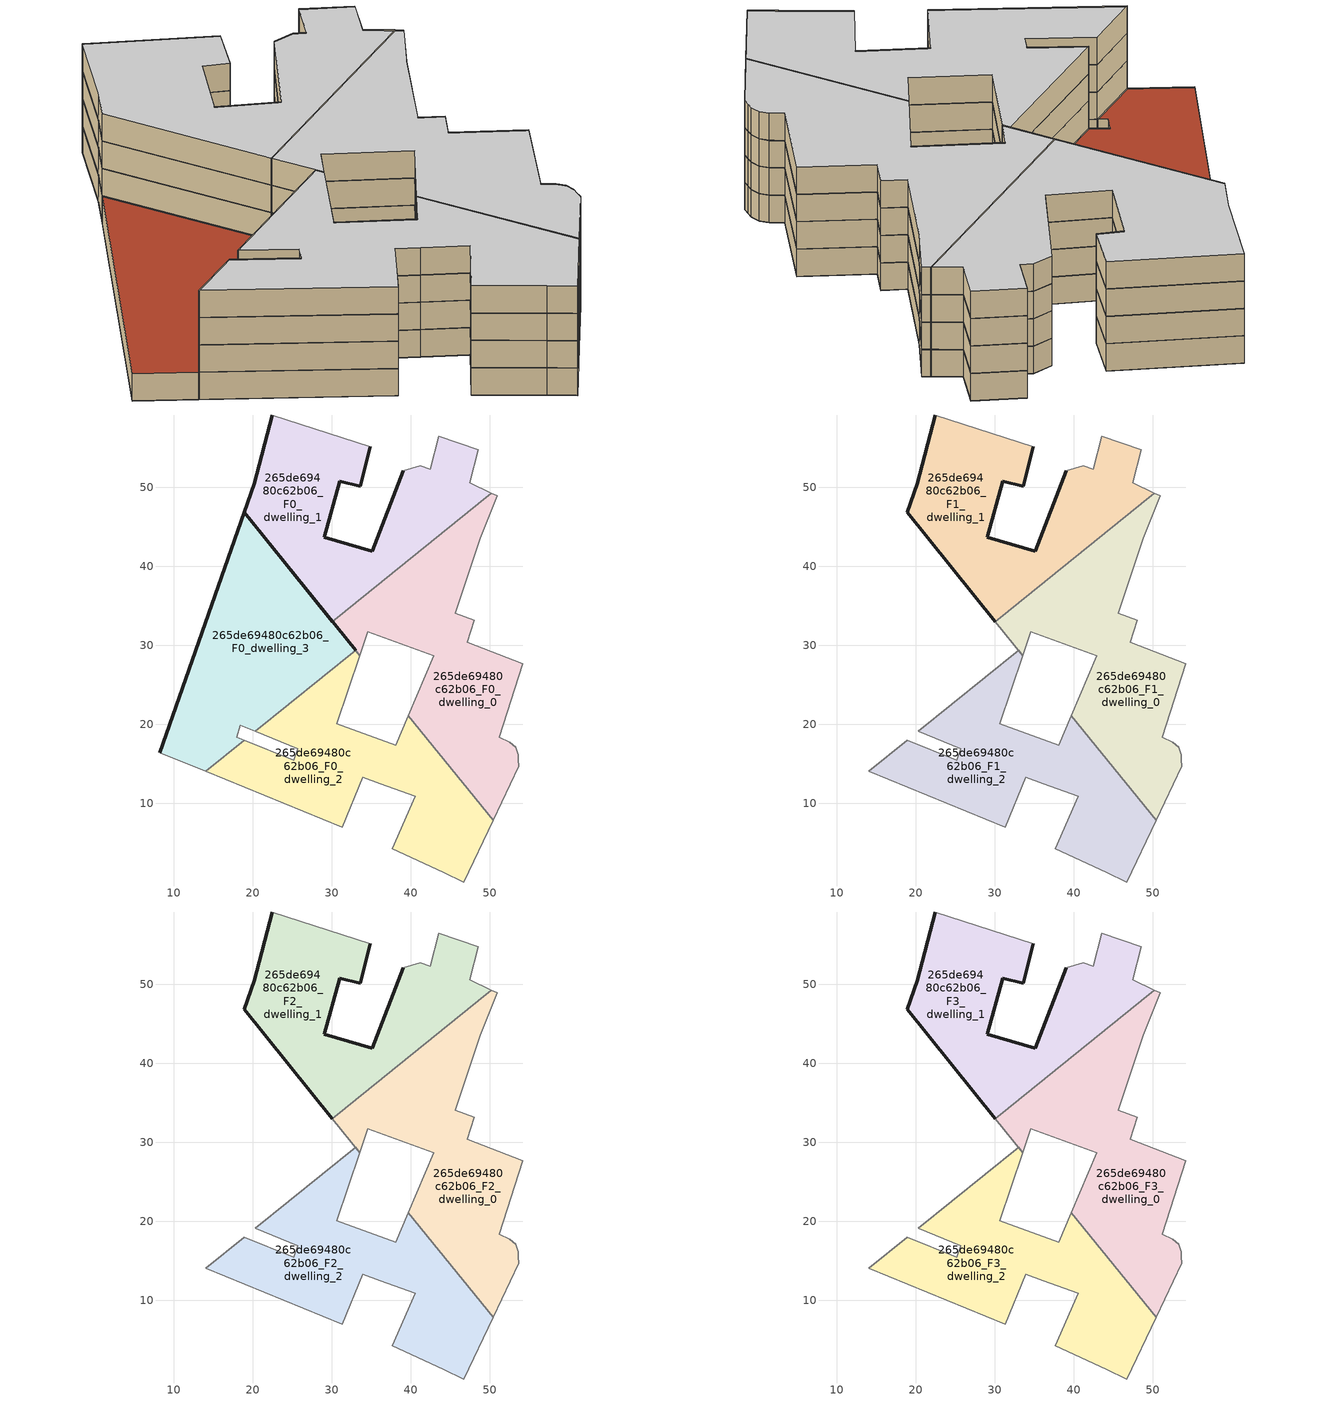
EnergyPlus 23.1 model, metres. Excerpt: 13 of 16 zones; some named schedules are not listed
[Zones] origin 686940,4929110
265de69480c62b06_F0_dwelling_0
 floor ground (EU_floor_Construction): 50.42,7.85 53.65,14.71 53.64,15.49 53.63,16.15 53.27,17.12 52.52,17.76 51.21,18.38 54.18,27.68 47.13,30.39 48.07,33.18 45.66,34.05 48.82,43.58 50.97,48.92 50.22,49.27 30.09,33 33.57,28.7 34.58,31.69 42.92,28.65 39.7,21.11 z0
 wall adiabatic (EU_wall_Construction): 39.7,21.11 42.92,28.65 34.58,31.69 33.57,28.7 30.09,33 / 50.22,49.27 50.97,48.92 48.82,43.58 45.66,34.05 48.07,33.18 47.13,30.39 54.18,27.68 51.21,18.38 52.52,17.76 53.27,17.12 53.63,16.15 53.64,15.49 53.65,14.71 50.42,7.85 z0:3
 wall to 265de69480c62b06_F0_dwelling_2 (EU_wall_Construction): 50.42,7.85 39.7,21.11 z0:3
 wall to 265de69480c62b06_F0_dwelling_1 (EU_wall_Construction): 30.09,33 50.22,49.27 z0:3
265de69480c62b06_F0_dwelling_1
 floor ground (EU_floor_Construction): 50.22,49.27 47.45,50.55 48.58,54.77 43.57,56.46 42.45,52.3 41.22,52.7 39.07,52.12 35.13,41.89 29.06,43.66 31.05,50.79 33.63,50.15 34.87,55.13 22.5,59.15 20.21,50.47 18.93,46.82 30.09,33 z0
 wall outside (EU_wall_Construction): 34.87,55.13 33.63,50.15 31.05,50.79 29.06,43.66 35.13,41.89 39.07,52.12 / 30.09,33 18.93,46.82 20.21,50.47 22.5,59.15 z0:3
 wall adiabatic (EU_wall_Construction): 22.5,59.15 34.87,55.13 / 39.07,52.12 41.22,52.7 42.45,52.3 43.57,56.46 48.58,54.77 47.45,50.55 50.22,49.27 z0:3
265de69480c62b06_F0_dwelling_2
 floor ground (EU_floor_Construction): 46.74,0.04 50.42,7.85 39.7,21.11 38.08,17.32 30.65,20.07 33.57,28.7 33.02,29.38 20.33,19.12 25.7,16.93 25.2,15.42 18.94,17.99 14.04,14.04 31.34,6.94 33.9,13.3 36.17,12.47 40.55,10.89 37.65,4.25 44.09,1.3 z0
 wall adiabatic (EU_wall_Construction): 18.94,17.99 25.2,15.42 25.7,16.93 20.33,19.12 / 33.02,29.38 33.57,28.7 30.65,20.07 38.08,17.32 39.7,21.11 / 50.42,7.85 46.74,0.04 44.09,1.3 37.65,4.25 40.55,10.89 36.17,12.47 33.9,13.3 31.34,6.94 14.04,14.04 z0:3
 wall to 265de69480c62b06_F0_dwelling_3 (EU_wall_Construction): 14.04,14.04 18.94,17.99 / 20.33,19.12 33.02,29.38 z0:3
265de69480c62b06_F0_dwelling_3
 floor ground (EU_floor_Construction): 20.33,19.12 33.02,29.38 18.93,46.82 8.24,16.42 14.04,14.04 18.94,17.99 18.01,18.38 18.44,19.89 z0
 wall outside (EU_wall_Construction): 8.24,16.42 18.93,46.82 33.02,29.38 z0:3
 wall adiabatic (EU_wall_Construction): 20.33,19.12 18.44,19.89 18.01,18.38 18.94,17.99 / 14.04,14.04 8.24,16.42 z0:3
 roof outside (EU_roof_Construction): 18.93,46.82 33.02,29.38 20.33,19.12 18.44,19.89 18.01,18.38 18.94,17.99 14.04,14.04 8.24,16.42 z3
265de69480c62b06_F1_dwelling_0
 floor to 265de69480c62b06_F0_dwelling_0 (EU_floor_Construction): 50.42,7.85 53.65,14.71 53.64,15.49 53.63,16.15 53.27,17.12 52.52,17.76 51.21,18.38 54.18,27.68 47.13,30.39 48.07,33.18 45.66,34.05 48.82,43.58 50.97,48.92 50.22,49.27 30.09,33 33.57,28.7 34.58,31.69 42.92,28.65 39.7,21.11 z3
 wall adiabatic (EU_wall_Construction): 39.7,21.11 42.92,28.65 34.58,31.69 33.57,28.7 30.09,33 / 50.22,49.27 50.97,48.92 48.82,43.58 45.66,34.05 48.07,33.18 47.13,30.39 54.18,27.68 51.21,18.38 52.52,17.76 53.27,17.12 53.63,16.15 53.64,15.49 53.65,14.71 50.42,7.85 z3:6
 wall to 265de69480c62b06_F1_dwelling_2 (EU_wall_Construction): 50.42,7.85 39.7,21.11 z3:6
 wall to 265de69480c62b06_F1_dwelling_1 (EU_wall_Construction): 30.09,33 50.22,49.27 z3:6
265de69480c62b06_F1_dwelling_1
 floor to 265de69480c62b06_F0_dwelling_1 (EU_floor_Construction): 50.22,49.27 47.45,50.55 48.58,54.77 43.57,56.46 42.45,52.3 41.22,52.7 39.07,52.12 35.13,41.89 29.06,43.66 31.05,50.79 33.63,50.15 34.87,55.13 22.5,59.15 20.21,50.47 18.93,46.82 30.09,33 z3
 wall outside (EU_wall_Construction): 34.87,55.13 33.63,50.15 31.05,50.79 29.06,43.66 35.13,41.89 39.07,52.12 / 30.09,33 18.93,46.82 20.21,50.47 22.5,59.15 z3:6
 wall adiabatic (EU_wall_Construction): 22.5,59.15 34.87,55.13 / 39.07,52.12 41.22,52.7 42.45,52.3 43.57,56.46 48.58,54.77 47.45,50.55 50.22,49.27 z3:6
265de69480c62b06_F1_dwelling_2
 floor to 265de69480c62b06_F0_dwelling_2 (EU_floor_Construction): 46.74,0.04 50.42,7.85 39.7,21.11 38.08,17.32 30.65,20.07 33.57,28.7 33.02,29.38 20.33,19.12 25.7,16.93 25.2,15.42 18.94,17.99 14.04,14.04 31.34,6.94 33.9,13.3 36.17,12.47 40.55,10.89 37.65,4.25 44.09,1.3 z3
 wall adiabatic (EU_wall_Construction): 50.42,7.85 46.74,0.04 44.09,1.3 37.65,4.25 40.55,10.89 36.17,12.47 33.9,13.3 31.34,6.94 14.04,14.04 18.94,17.99 25.2,15.42 25.7,16.93 20.33,19.12 33.02,29.38 33.57,28.7 30.65,20.07 38.08,17.32 39.7,21.11 z3:6
265de69480c62b06_F2_dwelling_0
 floor to 265de69480c62b06_F1_dwelling_0 (EU_floor_Construction): 50.42,7.85 53.65,14.71 53.64,15.49 53.63,16.15 53.27,17.12 52.52,17.76 51.21,18.38 54.18,27.68 47.13,30.39 48.07,33.18 45.66,34.05 48.82,43.58 50.97,48.92 50.22,49.27 30.09,33 33.57,28.7 34.58,31.69 42.92,28.65 39.7,21.11 z6
 wall adiabatic (EU_wall_Construction): 39.7,21.11 42.92,28.65 34.58,31.69 33.57,28.7 30.09,33 / 50.22,49.27 50.97,48.92 48.82,43.58 45.66,34.05 48.07,33.18 47.13,30.39 54.18,27.68 51.21,18.38 52.52,17.76 53.27,17.12 53.63,16.15 53.64,15.49 53.65,14.71 50.42,7.85 z6:9
 wall to 265de69480c62b06_F2_dwelling_2 (EU_wall_Construction): 50.42,7.85 39.7,21.11 z6:9
 wall to 265de69480c62b06_F2_dwelling_1 (EU_wall_Construction): 30.09,33 50.22,49.27 z6:9
265de69480c62b06_F2_dwelling_1
 floor to 265de69480c62b06_F1_dwelling_1 (EU_floor_Construction): 50.22,49.27 47.45,50.55 48.58,54.77 43.57,56.46 42.45,52.3 41.22,52.7 39.07,52.12 35.13,41.89 29.06,43.66 31.05,50.79 33.63,50.15 34.87,55.13 22.5,59.15 20.21,50.47 18.93,46.82 30.09,33 z6
 wall outside (EU_wall_Construction): 34.87,55.13 33.63,50.15 31.05,50.79 29.06,43.66 35.13,41.89 39.07,52.12 / 30.09,33 18.93,46.82 20.21,50.47 22.5,59.15 z6:9
 wall adiabatic (EU_wall_Construction): 22.5,59.15 34.87,55.13 / 39.07,52.12 41.22,52.7 42.45,52.3 43.57,56.46 48.58,54.77 47.45,50.55 50.22,49.27 z6:9
265de69480c62b06_F2_dwelling_2
 floor to 265de69480c62b06_F1_dwelling_2 (EU_floor_Construction): 46.74,0.04 50.42,7.85 39.7,21.11 38.08,17.32 30.65,20.07 33.57,28.7 33.02,29.38 20.33,19.12 25.7,16.93 25.2,15.42 18.94,17.99 14.04,14.04 31.34,6.94 33.9,13.3 36.17,12.47 40.55,10.89 37.65,4.25 44.09,1.3 z6
 wall adiabatic (EU_wall_Construction): 50.42,7.85 46.74,0.04 44.09,1.3 37.65,4.25 40.55,10.89 36.17,12.47 33.9,13.3 31.34,6.94 14.04,14.04 18.94,17.99 25.2,15.42 25.7,16.93 20.33,19.12 33.02,29.38 33.57,28.7 30.65,20.07 38.08,17.32 39.7,21.11 z6:9
265de69480c62b06_F3_dwelling_0
 floor to 265de69480c62b06_F2_dwelling_0 (EU_floor_Construction): 50.42,7.85 53.65,14.71 53.64,15.49 53.63,16.15 53.27,17.12 52.52,17.76 51.21,18.38 54.18,27.68 47.13,30.39 48.07,33.18 45.66,34.05 48.82,43.58 50.97,48.92 50.22,49.27 30.09,33 33.57,28.7 34.58,31.69 42.92,28.65 39.7,21.11 z9
 wall adiabatic (EU_wall_Construction): 39.7,21.11 42.92,28.65 34.58,31.69 33.57,28.7 30.09,33 / 50.22,49.27 50.97,48.92 48.82,43.58 45.66,34.05 48.07,33.18 47.13,30.39 54.18,27.68 51.21,18.38 52.52,17.76 53.27,17.12 53.63,16.15 53.64,15.49 53.65,14.71 50.42,7.85 z9:12
 wall to 265de69480c62b06_F3_dwelling_2 (EU_wall_Construction): 50.42,7.85 39.7,21.11 z9:12
 wall to 265de69480c62b06_F3_dwelling_1 (EU_wall_Construction): 30.09,33 50.22,49.27 z9:12
 ceiling to 265de69480c62b06_F4_dwelling_0 (EU_floor_Construction): 50.97,48.92 48.82,43.58 45.66,34.05 48.07,33.18 47.13,30.39 54.18,27.68 51.21,18.38 52.52,17.76 53.27,17.12 53.63,16.15 53.64,15.49 53.65,14.71 50.42,7.85 39.7,21.11 42.92,28.65 34.58,31.69 33.57,28.7 30.09,33 50.22,49.27 z12
265de69480c62b06_F3_dwelling_1
 floor to 265de69480c62b06_F2_dwelling_1 (EU_floor_Construction): 50.22,49.27 47.45,50.55 48.58,54.77 43.57,56.46 42.45,52.3 41.22,52.7 39.07,52.12 35.13,41.89 29.06,43.66 31.05,50.79 33.63,50.15 34.87,55.13 22.5,59.15 20.21,50.47 18.93,46.82 30.09,33 z9
 wall outside (EU_wall_Construction): 34.87,55.13 33.63,50.15 31.05,50.79 29.06,43.66 35.13,41.89 39.07,52.12 / 30.09,33 18.93,46.82 20.21,50.47 22.5,59.15 z9:12
 wall adiabatic (EU_wall_Construction): 22.5,59.15 34.87,55.13 / 39.07,52.12 41.22,52.7 42.45,52.3 43.57,56.46 48.58,54.77 47.45,50.55 50.22,49.27 z9:12
 ceiling to 265de69480c62b06_F4_dwelling_1 (EU_floor_Construction): 48.58,54.77 47.45,50.55 50.22,49.27 30.09,33 18.93,46.82 20.21,50.47 22.5,59.15 34.87,55.13 33.63,50.15 31.05,50.79 29.06,43.66 35.13,41.89 39.07,52.12 41.22,52.7 42.45,52.3 43.57,56.46 z12
265de69480c62b06_F3_dwelling_2
 floor to 265de69480c62b06_F2_dwelling_2 (EU_floor_Construction): 46.74,0.04 50.42,7.85 39.7,21.11 38.08,17.32 30.65,20.07 33.57,28.7 33.02,29.38 20.33,19.12 25.7,16.93 25.2,15.42 18.94,17.99 14.04,14.04 31.34,6.94 33.9,13.3 36.17,12.47 40.55,10.89 37.65,4.25 44.09,1.3 z9
 wall adiabatic (EU_wall_Construction): 50.42,7.85 46.74,0.04 44.09,1.3 37.65,4.25 40.55,10.89 36.17,12.47 33.9,13.3 31.34,6.94 14.04,14.04 18.94,17.99 25.2,15.42 25.7,16.93 20.33,19.12 33.02,29.38 33.57,28.7 30.65,20.07 38.08,17.32 39.7,21.11 z9:12
 ceiling to 265de69480c62b06_F4_dwelling_2 (EU_floor_Construction): 39.7,21.11 50.42,7.85 46.74,0.04 44.09,1.3 37.65,4.25 40.55,10.89 36.17,12.47 33.9,13.3 31.34,6.94 14.04,14.04 18.94,17.99 25.2,15.42 25.7,16.93 20.33,19.12 33.02,29.38 33.57,28.7 30.65,20.07 38.08,17.32 z12
[Building]
EU S2 Campaign: North Axis=0; Terrain=City; Solar Distribution=FullExterior
[Site:Location]
Bologna: Latitude=44.5; Longitude=11.25; Time Zone=1; Elevation=37
[SizingPeriod:WeatherFileDays]
AnnualSizingPeriod: Begin Month=1; Begin Day of Month=1; End Month=12; End Day of Month=31; Day of Week for Start Day=Monday; Use Weather File Daylight Saving Period=No; Use Weather File Rain and Snow Indicators=No
[MATERIAL]
EU_InternalMass_Material: Roughness=MediumRough; Thickness=0.1; Conductivity=1; Density=1800; Specific Heat=900; Thermal Absorptance=0.9; Solar Absorptance=0.7; Visible Absorptance=0.7
[MATERIAL:NOMASS] Roughness=MediumRough; Thermal Absorptance=0.9; Solar Absorptance=0.7; Visible Absorptance=0.7
Name | Thermal Resistance
EU_wall_NoMass | 0.905828
EU_roof_NoMass | 0.37593
EU_floor_NoMass | 0.67114
[CONSTRUCTION]
EU_wall_Construction: EU_wall_NoMass
EU_roof_Construction: EU_roof_NoMass
EU_floor_Construction: EU_floor_NoMass
EU_InternalMass_Construction: EU_InternalMass_Material
[ZONE] Type=1; Multiplier=1; Ceiling Height=autocalculate; Floor Area=autocalculate; Part of Total Floor Area=Yes
Name | Volume
265de69480c62b06_F0_dwelling_0; 265de69480c62b06_F1_dwelling_0; 265de69480c62b06_F2_dwelling_0; 265de69480c62b06_F3_dwelling_0 | 1116.39
265de69480c62b06_F0_dwelling_1; 265de69480c62b06_F1_dwelling_1; 265de69480c62b06_F2_dwelling_1; 265de69480c62b06_F3_dwelling_1 | 1116.42
265de69480c62b06_F0_dwelling_2; 265de69480c62b06_F1_dwelling_2; 265de69480c62b06_F2_dwelling_2; 265de69480c62b06_F3_dwelling_2 | 1116.41
265de69480c62b06_F0_dwelling_3 | 1116.36
[INTERNALMASS] Construction=EU_InternalMass_Construction
Name | Zone or ZoneList | Surface Area
265de69480c62b06_F0_dwelling_0_EU_InternalMass | 265de69480c62b06_F0_dwelling_0 | 372.132
265de69480c62b06_F0_dwelling_1_EU_InternalMass | 265de69480c62b06_F0_dwelling_1 | 372.14
265de69480c62b06_F0_dwelling_2_EU_InternalMass | 265de69480c62b06_F0_dwelling_2 | 372.138
265de69480c62b06_F0_dwelling_3_EU_InternalMass | 265de69480c62b06_F0_dwelling_3 | 372.121
265de69480c62b06_F1_dwelling_0_EU_InternalMass | 265de69480c62b06_F1_dwelling_0 | 496.163
265de69480c62b06_F1_dwelling_1_EU_InternalMass | 265de69480c62b06_F1_dwelling_1 | 496.17
265de69480c62b06_F1_dwelling_2_EU_InternalMass | 265de69480c62b06_F1_dwelling_2 | 496.176
265de69480c62b06_F2_dwelling_0_EU_InternalMass | 265de69480c62b06_F2_dwelling_0 | 496.163
265de69480c62b06_F2_dwelling_1_EU_InternalMass | 265de69480c62b06_F2_dwelling_1 | 496.17
265de69480c62b06_F2_dwelling_2_EU_InternalMass | 265de69480c62b06_F2_dwelling_2 | 496.176
265de69480c62b06_F3_dwelling_0_EU_InternalMass | 265de69480c62b06_F3_dwelling_0 | 496.163
265de69480c62b06_F3_dwelling_1_EU_InternalMass | 265de69480c62b06_F3_dwelling_1 | 496.17
265de69480c62b06_F3_dwelling_2_EU_InternalMass | 265de69480c62b06_F3_dwelling_2 | 496.176
[OTHEREQUIPMENT] Fuel Type=Electricity; Design Level Calculation Method=Watts/Area; Power per Zone Floor Area=1; Fraction Latent=0; Fraction Radiant=0; Fraction Lost=0; Carbon Dioxide Generation Rate=0; EndUse Subcategory=EU_Step8_InternalGains
Name | Zone or ZoneList or Space or SpaceList | Schedule
EU_Step8_InternalGain_265de69480c62b06_F0_dwelling_0_f000 | 265de69480c62b06_F0_dwelling_0 | EU_Step8_GainSchedule_265de69480c62b06_F0_dwelling_0_f000
EU_Step8_InternalGain_265de69480c62b06_F0_dwelling_1_f000 | 265de69480c62b06_F0_dwelling_1 | EU_Step8_GainSchedule_265de69480c62b06_F0_dwelling_1_f000
EU_Step8_InternalGain_265de69480c62b06_F0_dwelling_2_f000 | 265de69480c62b06_F0_dwelling_2 | EU_Step8_GainSchedule_265de69480c62b06_F0_dwelling_2_f000
EU_Step8_InternalGain_265de69480c62b06_F0_dwelling_3_f000 | 265de69480c62b06_F0_dwelling_3 | EU_Step8_GainSchedule_265de69480c62b06_F0_dwelling_3_f000
EU_Step8_InternalGain_265de69480c62b06_F1_dwelling_0_f000 | 265de69480c62b06_F1_dwelling_0 | EU_Step8_GainSchedule_265de69480c62b06_F1_dwelling_0_f000
EU_Step8_InternalGain_265de69480c62b06_F1_dwelling_1_f000 | 265de69480c62b06_F1_dwelling_1 | EU_Step8_GainSchedule_265de69480c62b06_F1_dwelling_1_f000
EU_Step8_InternalGain_265de69480c62b06_F1_dwelling_2_f000 | 265de69480c62b06_F1_dwelling_2 | EU_Step8_GainSchedule_265de69480c62b06_F1_dwelling_2_f000
EU_Step8_InternalGain_265de69480c62b06_F2_dwelling_0_f000 | 265de69480c62b06_F2_dwelling_0 | EU_Step8_GainSchedule_265de69480c62b06_F2_dwelling_0_f000
EU_Step8_InternalGain_265de69480c62b06_F2_dwelling_1_f000 | 265de69480c62b06_F2_dwelling_1 | EU_Step8_GainSchedule_265de69480c62b06_F2_dwelling_1_f000
EU_Step8_InternalGain_265de69480c62b06_F2_dwelling_2_f000 | 265de69480c62b06_F2_dwelling_2 | EU_Step8_GainSchedule_265de69480c62b06_F2_dwelling_2_f000
EU_Step8_InternalGain_265de69480c62b06_F3_dwelling_0_f000 | 265de69480c62b06_F3_dwelling_0 | EU_Step8_GainSchedule_265de69480c62b06_F3_dwelling_0_f000
EU_Step8_InternalGain_265de69480c62b06_F3_dwelling_1_f000 | 265de69480c62b06_F3_dwelling_1 | EU_Step8_GainSchedule_265de69480c62b06_F3_dwelling_1_f000
EU_Step8_InternalGain_265de69480c62b06_F3_dwelling_2_f000 | 265de69480c62b06_F3_dwelling_2 | EU_Step8_GainSchedule_265de69480c62b06_F3_dwelling_2_f000
[ZONEVENTILATION:DESIGNFLOWRATE] Schedule=EU_AlwaysOn; Design Flow Rate Calculation Method=AirChanges/Hour; Air Changes per Hour=0.73129; Ventilation Type=Natural; Fan Pressure Rise=0; Fan Total Efficiency=1; Constant Term Coefficient=1; Temperature Term Coefficient=0; Velocity Term Coefficient=0; Velocity Squared Term Coefficient=0; Minimum Indoor Temperature=-100; Maximum Indoor Temperature=100; Delta Temperature=-100; Minimum Outdoor Temperature=-100; Maximum Outdoor Temperature=100; Maximum Wind Speed=40
Name | Zone or ZoneList or Space or SpaceList
EU_ConstantAir_265de69480c62b06_F0_dwelling_0 | 265de69480c62b06_F0_dwelling_0
EU_ConstantAir_265de69480c62b06_F0_dwelling_1 | 265de69480c62b06_F0_dwelling_1
EU_ConstantAir_265de69480c62b06_F0_dwelling_2 | 265de69480c62b06_F0_dwelling_2
EU_ConstantAir_265de69480c62b06_F0_dwelling_3 | 265de69480c62b06_F0_dwelling_3
EU_ConstantAir_265de69480c62b06_F1_dwelling_0 | 265de69480c62b06_F1_dwelling_0
EU_ConstantAir_265de69480c62b06_F1_dwelling_1 | 265de69480c62b06_F1_dwelling_1
EU_ConstantAir_265de69480c62b06_F1_dwelling_2 | 265de69480c62b06_F1_dwelling_2
EU_ConstantAir_265de69480c62b06_F2_dwelling_0 | 265de69480c62b06_F2_dwelling_0
EU_ConstantAir_265de69480c62b06_F2_dwelling_1 | 265de69480c62b06_F2_dwelling_1
EU_ConstantAir_265de69480c62b06_F2_dwelling_2 | 265de69480c62b06_F2_dwelling_2
EU_ConstantAir_265de69480c62b06_F3_dwelling_0 | 265de69480c62b06_F3_dwelling_0
EU_ConstantAir_265de69480c62b06_F3_dwelling_1 | 265de69480c62b06_F3_dwelling_1
EU_ConstantAir_265de69480c62b06_F3_dwelling_2 | 265de69480c62b06_F3_dwelling_2
[HVACTEMPLATE:THERMOSTAT] Constant Heating Setpoint=20; Constant Cooling Setpoint=50
EU_HeatOnly_265de69480c62b06_F0_dwelling_0; EU_HeatOnly_265de69480c62b06_F0_dwelling_1; EU_HeatOnly_265de69480c62b06_F0_dwelling_2; EU_HeatOnly_265de69480c62b06_F0_dwelling_3; EU_HeatOnly_265de69480c62b06_F1_dwelling_0; EU_HeatOnly_265de69480c62b06_F1_dwelling_1; EU_HeatOnly_265de69480c62b06_F1_dwelling_2; EU_HeatOnly_265de69480c62b06_F2_dwelling_0; EU_HeatOnly_265de69480c62b06_F2_dwelling_1; EU_HeatOnly_265de69480c62b06_F2_dwelling_2; EU_HeatOnly_265de69480c62b06_F3_dwelling_0; EU_HeatOnly_265de69480c62b06_F3_dwelling_1; EU_HeatOnly_265de69480c62b06_F3_dwelling_2; EU_HeatOnly_265de69480c62b06_F4_dwelling_0; EU_HeatOnly_265de69480c62b06_F4_dwelling_1; EU_HeatOnly_265de69480c62b06_F4_dwelling_2
